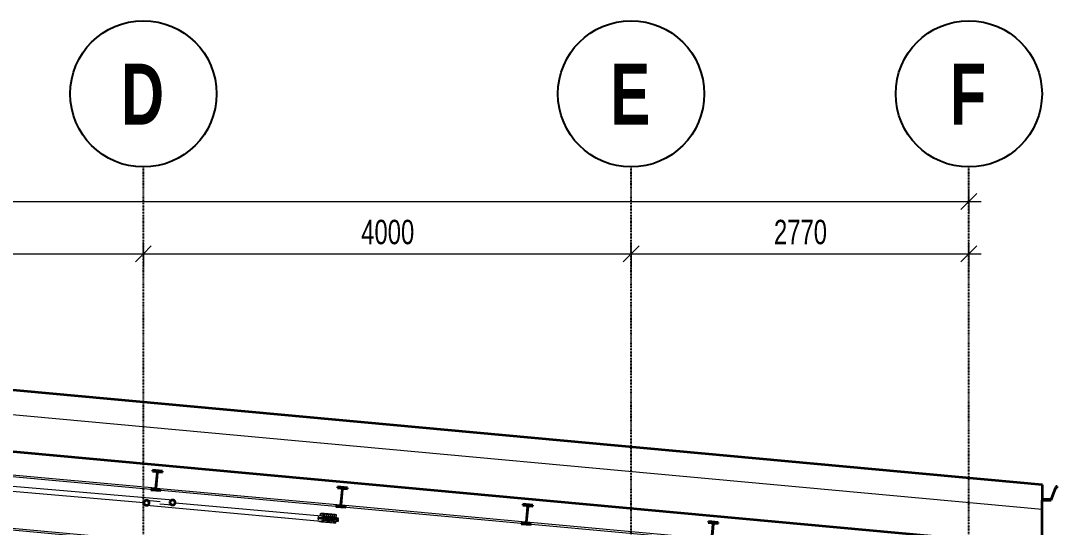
# Model space of a CAD drawing. Header units: millimetres. Extents: x 180139 to 245212, y -4005 to 9345.
# Drawn here: x 191982 to 200483, y 5189 to 9345 of the extents above; entities that cross this region are included whole.
import ezdxf

# ---------------------------------------------------------------- set-up
doc = ezdxf.new("R2010")
doc.units = ezdxf.units.MM
doc.linetypes.add('1_Čerchovaná 6_0mm', pattern=[12, 6, -3, 0, -3])
for name, color, linetype, lineweight in [('A-ANNO-DIMS', 7, 'Continuous', 9), ('A-ANNO-DIMS-100', 7, 'Continuous', 9), ('A-ROOF', 7, 'Continuous', 9), ('A-ROOF-1', 7, 'Continuous', 35), ('A-ROOF-MCUT', 7, 'Continuous', 35), ('S-BEAM', 7, 'Continuous', 9), ('S-BEAM-1', 7, 'Continuous', 35), ('S-FSTN', 7, 'Continuous', 9)]:
    doc.layers.add(name, color=color, linetype=linetype, lineweight=lineweight)
for name, color, linetype, lineweight, true_color in [('S-GRID-1', 9, '1_Čerchovaná 6_0mm', 25, 0x808080), ('S-GRID-IDEN', 9, 'Continuous', 25, 0x808080), ('S-GRID-IDEN-1', 9, 'Continuous', 9, 0x808080)]:
    doc.layers.add(name, color=color, linetype=linetype, lineweight=lineweight, true_color=true_color)
doc.styles.add('Arial', font='arial.ttf', dxfattribs={"width": 0.7, "height": 200})
doc.styles.add('Arial_B', font='arialbd.ttf', dxfattribs={"width": 0.7, "height": 500})
doc.dimstyles.new('Vnitřní_-_průhledné_1', dxfattribs={"dimscale": 304.8, "dimtxt": 204.05188, "dimasz": 0.426509, "dimexe": 0.328084, "dimexo": 0.0625, "dimgap": 0.065617, "dimtad": 1, "dimdec": 0, "dimrnd": 5, "dimzin": 0, "dimdsep": 46, "dimtxsty": 'Arial', "dimblk1": 'OBLIQUE', "dimblk2": 'OBLIQUE', "dimsah": 1, "dimcen": 0.09, "dimdle": 0.328084, "dimazin": 0, "dimtfac": 1, "dimtdec": 4, "dimtix": 1, "dimtmove": 0, "dimatfit": 3, "dimfxl": 0.328084, "dimfxlon": 1, "dimtvp": 1, "dimtolj": 1, "dimtzin": 0, "dimarcsym": 2})
pattern_1 = [(45, (193345.2, 3664.97), (-251.447, 251.447), []), (45, (193345.2, 4045.97), (-251.447, 251.447), [])]

# ---------------------------------------------------------------- blocks, each defined once
blk = doc.blocks.new('IPE - 388013-A')
at = {"layer": 'S-BEAM'}
for p, q in [((190498.2, 5731.4), (190498.2, 5746)), ((190602.4, 5736.5), (190498.2, 5746)), ((190601, 5721.9), (190498.2, 5731.4)), ((191568.9, 5647.9), (190613.5, 5735.5)), ((191529.2, 5636.8), (190655.2, 5717)), ((193087.8, 5508.6), (191573.8, 5647.4)), ((193048.6, 5497.5), (191610.9, 5629.3)), ((194604.2, 5369.5), (193093.6, 5508)), ((196086.7, 5218.9), (193130.2, 5490)), ((196126.1, 5230), (194611.8, 5368.8)), ((190498.2, 5294.1), (190498.2, 5308.8)), ((199538.2, 4479.9), (190498.2, 5308.8)), ((199538.2, 4465.2), (190498.2, 5294.1)), ((197647.1, 5090.5), (196131.6, 5229.5)), ((197607.5, 5079.5), (196168.3, 5211.5)), ((199168, 4951.1), (197652, 5090.1)), ((199128.3, 4940), (197689.1, 5072)), ((199538.2, 4917.1), (199172.8, 4950.6)), ((199538.2, 4902.5), (199209.9, 4932.6)), ((199538.2, 4917.1), (199538.2, 4912.1))]:
    blk.add_line(p, q, dxfattribs=at)
blk = doc.blocks.new('IPE - IPE160-854531-A')
at = {"layer": 'S-BEAM-1'}
for p, q in [((193063.1, 5656.1), (193062.4, 5648.7)), ((193062.4, 5648.7), (193091.8, 5646)), ((193144.8, 5648.6), (193063.1, 5656.1)), ((193100, 5636.2), (193088.3, 5509.6)), ((193093.3, 5509.1), (193104.9, 5635.8)), ((193114.7, 5643.9), (193144.1, 5641.2)), ((193144.1, 5641.2), (193144.8, 5648.6)), ((193049.2, 5504.1), (193048.5, 5496.8)), ((193048.5, 5496.8), (193130.1, 5489.3)), ((193078.5, 5501.4), (193049.2, 5504.1)), ((193130.8, 5496.6), (193101.4, 5499.3)), ((193130.1, 5489.3), (193130.8, 5496.6))]:
    blk.add_line(p, q, dxfattribs=at)
for centre, start, end in [((193091, 5637.1), 354.75, 84.75), ((193113.9, 5635), 84.75, 174.75), ((193079.4, 5510.4), 264.75, 354.75), ((193102.3, 5508.3), 174.75, 264.75)]:
    blk.add_arc(centre, 9, start, end, dxfattribs=at)
blk = doc.blocks.new('IPE - IPE160-V14-A')
at = {"layer": 'S-BEAM'}
h = blk.add_hatch(dxfattribs=at)
h.set_pattern_fill('FP_1', color=256, style=0, pattern_type=2)
h.set_pattern_definition(pattern_1)
h.paths.add_polyline_path([(194647.6, 5352.3), (194648.3, 5359.7), (194618.9, 5362.4), (194612.8, 5365.6), (194610.8, 5372.2), (194622.4, 5498.8), (194625.6, 5504.9), (194632.2, 5507), (194661.6, 5504.3), (194662.3, 5511.7), (194580.6, 5519.2), (194579.9, 5511.8), (194609.3, 5509.1), (194615.4, 5505.9), (194617.5, 5499.3), (194605.8, 5372.6), (194602.6, 5366.5), (194594.6, 5364.6), (194566.7, 5367.2), (194566, 5359.8), (194594.6, 5357.2)])
at = {"layer": 'S-BEAM-1'}
for p, q in [((194580.6, 5519.2), (194579.9, 5511.8)), ((194579.9, 5511.8), (194609.3, 5509.1)), ((194662.3, 5511.7), (194580.6, 5519.2)), ((194617.5, 5499.3), (194605.8, 5372.6)), ((194610.8, 5372.2), (194622.4, 5498.8)), ((194632.2, 5507), (194661.6, 5504.3)), ((194661.6, 5504.3), (194662.3, 5511.7)), ((194566.7, 5367.2), (194566, 5359.8)), ((194566, 5359.8), (194647.6, 5352.3)), ((194596, 5364.5), (194566.7, 5367.2)), ((194648.3, 5359.7), (194618.9, 5362.4)), ((194647.6, 5352.3), (194648.3, 5359.7))]:
    blk.add_line(p, q, dxfattribs=at)
for centre, start, end in [((194608.5, 5500.1), 354.75, 84.75), ((194631.4, 5498), 84.75, 174.75), ((194596.9, 5373.5), 264.75, 354.75), ((194619.8, 5371.4), 174.75, 264.75)]:
    blk.add_arc(centre, 9, start, end, dxfattribs=at)
blk = doc.blocks.new('IPE - IPE160-854587-A')
at = {"layer": 'S-BEAM'}
h = blk.add_hatch(dxfattribs=at)
h.set_pattern_fill('FP_1', color=256, style=0, pattern_type=2)
h.set_pattern_definition(pattern_1)
h.paths.add_polyline_path([(196168.2, 5210.3), (196168.9, 5217.7), (196139.5, 5220.4), (196133.4, 5223.6), (196131.4, 5230.1), (196143, 5356.8), (196146.2, 5362.9), (196152.8, 5365), (196182.2, 5362.3), (196182.9, 5369.6), (196101.2, 5377.1), (196100.5, 5369.8), (196129.9, 5367.1), (196136, 5363.9), (196138, 5357.3), (196126.1, 5230.1), (196123.2, 5224.5), (196116.6, 5222.5), (196087.2, 5225.2), (196086.6, 5217.8), (196126.1, 5214.2)])
at = {"layer": 'S-BEAM-1'}
for p, q in [((196101.2, 5377.1), (196100.5, 5369.8)), ((196100.5, 5369.8), (196129.9, 5367.1)), ((196182.9, 5369.6), (196101.2, 5377.1)), ((196138, 5357.3), (196126.4, 5230.6)), ((196131.4, 5230.1), (196143, 5356.8)), ((196152.8, 5365), (196182.2, 5362.3)), ((196182.2, 5362.3), (196182.9, 5369.6)), ((196087.2, 5225.2), (196086.6, 5217.8)), ((196086.6, 5217.8), (196168.2, 5210.3)), ((196116.6, 5222.5), (196087.2, 5225.2)), ((196168.9, 5217.7), (196139.5, 5220.4)), ((196168.2, 5210.3), (196168.9, 5217.7))]:
    blk.add_line(p, q, dxfattribs=at)
for centre, start, end in [((196129.1, 5358.1), 354.75, 84.75), ((196152, 5356), 84.75, 174.75), ((196117.4, 5231.4), 264.75, 354.75), ((196140.3, 5229.3), 174.75, 264.75)]:
    blk.add_arc(centre, 9, start, end, dxfattribs=at)
blk = doc.blocks.new('IPE - IPE160-854613-A')
at = {"layer": 'S-BEAM-1'}
for p, q in [((197621.8, 5235.1), (197621.1, 5227.7)), ((197621.1, 5227.7), (197650.5, 5225)), ((197703.4, 5227.6), (197621.8, 5235.1)), ((197658.6, 5215.2), (197647, 5088.6)), ((197651.9, 5088.1), (197663.6, 5214.8)), ((197673.4, 5222.9), (197702.7, 5220.2)), ((197702.7, 5220.2), (197703.4, 5227.6)), ((197607.8, 5083.1), (197607.1, 5075.8)), ((197607.1, 5075.8), (197688.8, 5068.3)), ((197637.2, 5080.4), (197607.8, 5083.1)), ((197689.5, 5075.6), (197660.1, 5078.3)), ((197688.8, 5068.3), (197689.5, 5075.6))]:
    blk.add_line(p, q, dxfattribs=at)
for centre, start, end in [((197649.6, 5216.1), 354.75, 84.75), ((197672.5, 5214), 84.75, 174.75), ((197638, 5089.4), 264.75, 354.75), ((197660.9, 5087.3), 174.75, 264.75)]:
    blk.add_arc(centre, 9, start, end, dxfattribs=at)
blk = doc.blocks.new('Kruhové tyče - 856252-A')
at = {"layer": 'S-BEAM'}
for p, q in [((193229.2, 5411.4), (191885.4, 5527)), ((191865.6, 5503.7), (191906.2, 5500.2)), ((191881.9, 5487.1), (192992.6, 5391.6)), ((193122.1, 5380.4), (193225.7, 5371.5))]:
    blk.add_line(p, q, dxfattribs=at)
for centre, start_param, end_param in [((191883.6, 5507), 6.277018, 7.585456), ((191883.6, 5507), 1.817309, 3.135425), ((191924.3, 5503.5), 1.311948, 1.649163), ((191924.3, 5503.5), 1.649163, 1.817309)]:
    blk.add_ellipse(centre, major_axis=(1.7, 19.9), ratio=0.912913, start_param=start_param, end_param=end_param, dxfattribs=at)
at = {"layer": 'S-BEAM-1', "flags": 128}
for points in [[(193249.4, 5391.1), (193248.7, 5395.9), (193246.8, 5400.5), (193243.9, 5404.5), (193239.9, 5407.7), (193235.2, 5410.1), (193230.1, 5411.3), (193224.8, 5411.4), (193219.7, 5410.3), (193215, 5408.1), (193211.1, 5405), (193208.1, 5401), (193206.2, 5396.5), (193205.6, 5391.8)], [(193205.6, 5391.8), (193206.2, 5387), (193208.1, 5382.4), (193211.1, 5378.4), (193215, 5375.2), (193219.7, 5372.8), (193224.8, 5371.6), (193230.1, 5371.5), (193235.2, 5372.6), (193239.9, 5374.8), (193243.9, 5377.9), (193246.8, 5381.9), (193248.7, 5386.4), (193249.4, 5391.1)]]:
    blk.add_lwpolyline(points, dxfattribs=at)
blk = doc.blocks.new('Kruhové tyče - 856253-A')
at = {"layer": 'S-BEAM'}
for p, q in [((193012.6, 5368.6), (194445.7, 5240)), ((193125.9, 5398.6), (193016.1, 5408.4)), ((194449.3, 5279.9), (193248.7, 5387.6)), ((194448.1, 5264.9), (194422.5, 5267.2)), ((194465, 5265.5), (194447.7, 5267)), ((194465, 5265.5), (194448.1, 5265))]:
    blk.add_line(p, q, dxfattribs=at)
for centre, start_param, end_param in [((194447.5, 5260), 5.073326, 6.336216), ((194404.7, 5263.8), 4.457514, 4.793178), ((194404.7, 5263.8), 4.793178, 4.962874), ((194447.5, 5260), 3.141593, 4.454114), ((194430.3, 5261.5), 4.962874, 5.073326)]:
    blk.add_ellipse(centre, major_axis=(1.8, 19.9), ratio=0.902663, start_param=start_param, end_param=end_param, dxfattribs=at)
at = {"layer": 'S-BEAM-1', "flags": 128}
for points in [[(193036.5, 5388.2), (193035.8, 5393), (193034, 5397.5), (193030.9, 5401.5), (193026.9, 5404.8), (193022.2, 5407.1), (193017, 5408.3), (193011.7, 5408.4), (193006.5, 5407.4), (193001.8, 5405.2), (192997.8, 5402.1), (192994.7, 5398.1), (192992.9, 5393.7), (192992.2, 5388.9)], [(192992.2, 5388.9), (192992.9, 5384.1), (192994.7, 5379.5), (192997.8, 5375.5), (193001.8, 5372.3), (193006.5, 5369.9), (193011.7, 5368.7), (193017, 5368.6), (193022.2, 5369.7), (193026.9, 5371.8), (193030.9, 5375), (193034, 5378.9), (193035.8, 5383.4), (193036.5, 5388.2)]]:
    blk.add_lwpolyline(points, dxfattribs=at)
blk = doc.blocks.new('Připojení trubek s příložkami - 856516-A')
at = {"layer": 'S-FSTN'}
for p, q in [((194422.6, 5277.2), (194422.6, 5266.1)), ((194434.6, 5284.3), (194434.4, 5281.2)), ((194438.2, 5284), (194439.9, 5301.9)), ((194439.5, 5283.8), (194441.2, 5301.8)), ((194439.9, 5301.9), (194441.2, 5301.8)), ((194441.2, 5301.8), (194456, 5300.4)), ((194445.1, 5305.4), (194444.8, 5301.4)), ((194454.4, 5282.5), (194456, 5300.4)), ((194456, 5300.4), (194469.5, 5299.2)), ((194459.9, 5273.9), (194500.1, 5270.2)), ((194464.7, 5299.6), (194465, 5303.6)), ((194467.9, 5281.2), (194469.5, 5299.2)), ((194469.5, 5299.2), (194468.3, 5299.3)), ((194469.5, 5299.2), (194473.2, 5298.9)), ((194470.6, 5281), (194469.9, 5273)), ((194471.5, 5280.9), (194473.2, 5298.9)), ((194473.2, 5298.9), (194475.8, 5298.6)), ((194474.2, 5280.7), (194475.8, 5298.6)), ((194475.5, 5280.5), (194477.1, 5298.5)), ((194475.8, 5298.6), (194477.1, 5298.5)), ((194477.1, 5298.5), (194492, 5297.1)), ((194477.1, 5298.5), (194482.5, 5298)), ((194481.1, 5302.1), (194480.7, 5298.1)), ((194481.8, 5298.1), (194482.2, 5302.1)), ((194490.3, 5279.2), (194492, 5297.1)), ((194492, 5297.1), (194505.5, 5295.9)), ((194500.6, 5296.3), (194501, 5300.3)), ((194503.9, 5277.9), (194505.5, 5295.9)), ((194505.5, 5295.9), (194504.2, 5296)), ((194505.5, 5295.9), (194509.1, 5295.5)), ((194506.7, 5269.6), (194507.4, 5277.6)), ((194507.5, 5277.6), (194509.1, 5295.5)), ((194509.1, 5295.5), (194522.6, 5294.3)), ((194516.8, 5294.9), (194518.8, 5294.7)), ((194518.8, 5294.7), (194517.5, 5294.9)), ((194517.8, 5294.8), (194518.1, 5298.8)), ((194518.8, 5294.8), (194522.4, 5294.4)), ((194521, 5276.4), (194522.6, 5294.3)), ((194522.6, 5294.3), (194521.4, 5294.4)), ((194522.4, 5294.4), (194525.1, 5294.2)), ((194523.5, 5276.2), (194525.1, 5294.2)), ((194523.9, 5268.1), (194524.6, 5276.1)), ((194524.8, 5276.1), (194526.4, 5294)), ((194525.1, 5294.2), (194526.4, 5294)), ((194526.4, 5294.1), (194531.8, 5293.6)), ((194526.4, 5294), (194541.3, 5292.7)), ((194530.4, 5297.7), (194530, 5293.7)), ((194531.1, 5293.7), (194531.5, 5297.6)), ((194539.6, 5274.7), (194541.3, 5292.7)), ((194541.3, 5292.7), (194554.8, 5291.4)), ((194549.9, 5291.9), (194550.3, 5295.9)), ((194553.1, 5273.5), (194554.8, 5291.4)), ((194554.8, 5291.4), (194553.5, 5291.6)), ((194554.8, 5291.5), (194558.4, 5291.1)), ((194556, 5265.2), (194556.7, 5273.2)), ((194556.8, 5273.2), (194558.4, 5291.1)), ((194558.4, 5291.1), (194571.9, 5289.9)), ((194567.1, 5290.3), (194567.4, 5294.3)), ((194570.3, 5272), (194571.9, 5289.9)), ((194571.9, 5289.9), (194570.6, 5290)), ((194573.2, 5263.7), (194573.9, 5271.6)), ((194444.6, 5255.1), (194421.4, 5257.3)), ((194422.6, 5263.3), (194422.6, 5262.2)), ((194422.6, 5262.2), (194430.4, 5262.2)), ((194422.6, 5257.1), (194422.6, 5247.2)), ((194423.5, 5267.1), (194445.6, 5265.1)), ((194433.6, 5233.2), (194434.3, 5241.1)), ((194434.9, 5233.1), (194433.6, 5233.2)), ((194434.9, 5233.1), (194435.6, 5241)), ((194449.7, 5231.7), (194434.9, 5233.1)), ((194444.6, 5255.1), (194445.6, 5265.1)), ((194536.8, 5246.8), (194444.6, 5255.1)), ((194445.6, 5265.1), (194537.7, 5256.8)), ((194498.9, 5260.3), (194448.1, 5265)), ((194449.7, 5231.7), (194450.6, 5241.3)), ((194463.2, 5230.5), (194449.7, 5231.7)), ((194497.3, 5240.3), (194457.8, 5244)), ((194463.2, 5230.5), (194464.4, 5243.4)), ((194466.8, 5230.1), (194463.2, 5230.5)), ((194466.8, 5230.1), (194468, 5243)), ((194469.6, 5229.9), (194466.8, 5230.1)), ((194469.6, 5229.9), (194470.7, 5242.8)), ((194470.8, 5229.7), (194469.6, 5229.9)), ((194470.8, 5229.7), (194472, 5242.7)), ((194485.7, 5228.4), (194470.8, 5229.7)), ((194485.7, 5228.4), (194486.8, 5241.3)), ((194499.2, 5227.1), (194485.7, 5228.4)), ((194497.3, 5240.3), (194498.2, 5250.3)), ((194497.3, 5240.4), (194500.4, 5240.1)), ((194585.2, 5232.5), (194497.3, 5240.3)), ((194498.2, 5250.3), (194546.7, 5246)), ((194499.1, 5260.3), (194500.1, 5270.2)), ((194587, 5252.4), (194499.1, 5260.3)), ((194499.2, 5227.1), (194500.4, 5240.1)), ((194502.8, 5226.8), (194499.2, 5227.2)), ((194500.1, 5270.2), (194587.9, 5262.3)), ((194502.8, 5226.8), (194504, 5239.8)), ((194516.3, 5225.6), (194502.8, 5226.8)), ((194504, 5239.8), (194517.5, 5238.6)), ((194516.3, 5225.6), (194517.5, 5238.5)), ((194518.9, 5225.5), (194516.3, 5225.7)), ((194518.9, 5225.5), (194520, 5238.3)), ((194520.1, 5225.3), (194518.9, 5225.5)), ((194520.1, 5225.3), (194521.3, 5238.2)), ((194534.9, 5224), (194520.1, 5225.3)), ((194534.9, 5224), (194536.1, 5236.9)), ((194548.5, 5222.7), (194534.9, 5224)), ((194536.8, 5246.8), (194537.7, 5256.8)), ((194546.7, 5246), (194536.8, 5246.9)), ((194548.4, 5255.8), (194547.5, 5245.9)), ((194586.1, 5242.3), (194547.5, 5245.9)), ((194548.4, 5255.8), (194587, 5252.3)), ((194548.5, 5222.7), (194549.7, 5235.6)), ((194552.1, 5222.4), (194548.5, 5222.7)), ((194552.1, 5222.4), (194553.3, 5235.3)), ((194565.6, 5221.2), (194552.1, 5222.4)), ((194565.6, 5221.2), (194566.8, 5234.1)), ((194587.9, 5262.3), (194572.8, 5263.7)), ((194585.2, 5232.5), (194586.1, 5242.3)), ((194587, 5252.3), (194586.1, 5242.3)), ((194587, 5252.4), (194587.9, 5262.3))]:
    blk.add_line(p, q, dxfattribs=at)
for centre, major_axis, start_param, end_param in [((194453.1, 5282.6), (-18.4, 1.7), 0.078721, 1.125919), ((194455.1, 5304.5), (-9.96, 0.91), 5.838308, 7.409104), ((194453.1, 5282.6), (-18.4, 1.7), 1.125919, 2.696715), ((194455.1, 5304.5), (-9.96, 0.91), 1.125919, 3.482113), ((194452.3, 5274.6), (-18.4, 1.7), 1.999763, 2.173116), ((194452.3, 5274.6), (-18.4, 1.7), 2.186992, 2.696715), ((194472.2, 5303), (-9.96, 0.91), 0.609809, 1.125919), ((194472.2, 5303), (-9.96, 0.91), 1.125919, 3.482113), ((194489, 5279.3), (-18.4, 1.7), 0.078721, 1.125919), ((194488.3, 5271.3), (-18.4, 1.7), 0.340521, 0.60232), ((194491, 5301.2), (-9.96, 0.91), 5.838308, 7.409104), ((194489, 5279.3), (-18.4, 1.7), 1.125919, 3.220314), ((194491, 5301.2), (-9.96, 0.91), 1.125919, 3.482113), ((194504.4, 5300.1), (-9.96, 0.91), 5.838308, 7.147305), ((194504.4, 5300.1), (-9.96, 0.91), 0.978976, 1.125919), ((194508.2, 5299.7), (-9.96, 0.91), 0.609809, 1.125919), ((194504.4, 5300.1), (-9.96, 0.91), 1.125919, 2.696715), ((194508.2, 5299.7), (-9.96, 0.91), 1.125919, 3.482113), ((194506.2, 5277.8), (-18.4, 1.7), 1.649518, 3.220314), ((194521.5, 5298.6), (-9.96, 0.91), 0.609809, 1.125919), ((194504.4, 5300.1), (-9.96, 0.91), 3.220314, 3.482113), ((194521.5, 5298.6), (-9.96, 0.91), 1.125919, 3.482113), ((194538.3, 5274.9), (-18.4, 1.7), 0.347163, 0.561169), ((194538.3, 5274.9), (-18.4, 1.7), 0.60232, 1.125919), ((194540.3, 5296.8), (-9.96, 0.91), 5.838308, 7.409104), ((194538.3, 5274.9), (-18.4, 1.7), 1.125919, 3.220314), ((194540.3, 5296.8), (-9.96, 0.91), 1.125919, 3.482113), ((194557.5, 5295.2), (-9.96, 0.91), 0.609809, 1.125919), ((194557.5, 5295.2), (-9.96, 0.91), 1.125919, 3.482113), ((194555.5, 5273.3), (-18.4, 1.7), 1.649518, 3.220314), ((194488.3, 5271.3), (-18.4, 1.7), 2.696715, 2.958515), ((194488.3, 5271.3), (-18.4, 1.7), 3.141593, 3.220314), ((194505.4, 5269.8), (-18.4, 1.7), 1.868802, 1.911317), ((194504.5, 5259.8), (-11, 1), 2.18477, 2.434916), ((194504.5, 5259.8), (-11, 1), 2.18477, 2.434916), ((194537.6, 5266.9), (-18.4, 1.7), 0.696214, 1.125919), ((194505.4, 5269.8), (-18.4, 1.7), 3.141593, 3.220314), ((194537.6, 5266.9), (-18.4, 1.7), 1.125919, 2.434916), ((194537.6, 5266.9), (-18.4, 1.7), 3.141593, 3.220314), ((194554.7, 5265.4), (-18.4, 1.7), 1.649518, 2.696715), ((194554.7, 5265.4), (-18.4, 1.7), 3.141593, 3.220314)]:
    blk.add_ellipse(centre, major_axis=major_axis, ratio=0.000945, start_param=start_param, end_param=end_param, dxfattribs=at)
blk = doc.blocks.new('Osnova - 6mm-307864-A')
at = {"layer": 'S-GRID-IDEN'}
blk.add_circle((181218.2, 8744.9), 600, dxfattribs=at)
blk = doc.blocks.new('DIMBLOCK3-A')
at = {"layer": 'A-ANNO-DIMS-100'}
for p, q in [((187988.2, 7431.6), (187988.2, 7531.6)), ((192988.2, 7431.6), (192988.2, 7531.6)), ((187988.2, 7431.6), (192988.2, 7431.6)), ((187988.2, 7431.6), (187988.2, 7331.6)), ((192988.2, 7431.6), (192988.2, 7331.6))]:
    blk.add_line(p, q, dxfattribs=at)
at = {"layer": 'A-ANNO-DIMS-100', "lineweight": 18}
for p, q in [((187988.2, 7431.6), (188053.2, 7496.6)), ((192988.2, 7431.6), (193053.2, 7496.6)), ((187988.2, 7431.6), (187923.2, 7366.6)), ((192988.2, 7431.6), (192923.2, 7366.6))]:
    blk.add_line(p, q, dxfattribs=at)
at = {"layer": 'A-ANNO-DIMS-100', "color": 0, "insert": (190274.7, 7711.3), "char_height": 200, "width": 512.327, "attachment_point": 1, "line_spacing_factor": 0.941778, "style": 'Arial'}
blk.add_mtext('5000', dxfattribs=at)
blk = doc.blocks.new('_Oblique')
at = {"color": 0, "linetype": 'ByBlock', "lineweight": -2}
blk.add_line((-0.5, -0.5), (0.5, 0.5), dxfattribs=at)
blk = doc.blocks.new('DIMBLOCK4-A')
at = {"layer": 'A-ANNO-DIMS-100'}
for p, q in [((192988.2, 7431.6), (192988.2, 7531.6)), ((196988.2, 7431.6), (196988.2, 7531.6)), ((192988.2, 7431.6), (196988.2, 7431.6)), ((192988.2, 7431.6), (192988.2, 7331.6)), ((196988.2, 7431.6), (196988.2, 7331.6))]:
    blk.add_line(p, q, dxfattribs=at)
at = {"layer": 'A-ANNO-DIMS-100', "lineweight": 18}
for p, q in [((192988.2, 7431.6), (193053.2, 7496.6)), ((196988.2, 7431.6), (197053.2, 7496.6)), ((192988.2, 7431.6), (192923.2, 7366.6)), ((196988.2, 7431.6), (196923.2, 7366.6))]:
    blk.add_line(p, q, dxfattribs=at)
at = {"layer": 'A-ANNO-DIMS-100', "color": 0, "insert": (194774.7, 7711.3), "char_height": 200, "width": 512.327, "attachment_point": 1, "line_spacing_factor": 0.941778, "style": 'Arial'}
blk.add_mtext('4000', dxfattribs=at)
blk = doc.blocks.new('DIMBLOCK5-A')
at = {"layer": 'A-ANNO-DIMS-100'}
for p, q in [((196988.2, 7431.6), (196988.2, 7531.6)), ((199758.2, 7431.6), (199758.2, 7531.6)), ((196988.2, 7431.6), (199858.2, 7431.6)), ((196988.2, 7431.6), (196988.2, 7331.6)), ((199758.2, 7431.6), (199758.2, 7331.6))]:
    blk.add_line(p, q, dxfattribs=at)
at = {"layer": 'A-ANNO-DIMS-100', "lineweight": 18}
for p, q in [((196988.2, 7431.6), (197053.2, 7496.6)), ((199758.2, 7431.6), (199823.2, 7496.6)), ((196988.2, 7431.6), (196923.2, 7366.6)), ((199758.2, 7431.6), (199693.2, 7366.6))]:
    blk.add_line(p, q, dxfattribs=at)
at = {"layer": 'A-ANNO-DIMS-100', "color": 0, "insert": (198159.7, 7711.3), "char_height": 200, "width": 512.327, "attachment_point": 1, "line_spacing_factor": 0.941778, "style": 'Arial'}
blk.add_mtext('2770', dxfattribs=at)
blk = doc.blocks.new('DIMBLOCK10-A')
at = {"layer": 'A-ANNO-DIMS-100'}
for p, q in [((181218.2, 7861.3), (181218.2, 7961.3)), ((199758.2, 7861.3), (199758.2, 7961.3)), ((181118.2, 7861.3), (199858.2, 7861.3)), ((181218.2, 7861.3), (181218.2, 7761.3)), ((199758.2, 7861.3), (199758.2, 7761.3))]:
    blk.add_line(p, q, dxfattribs=at)
at = {"layer": 'A-ANNO-DIMS-100', "lineweight": 18}
for p, q in [((181218.2, 7861.3), (181283.2, 7926.3)), ((199758.2, 7861.3), (199823.2, 7926.3)), ((181218.2, 7861.3), (181153.2, 7796.3)), ((199758.2, 7861.3), (199693.2, 7796.3))]:
    blk.add_line(p, q, dxfattribs=at)
at = {"layer": 'A-ANNO-DIMS-100', "color": 0, "insert": (190221.4, 8141), "char_height": 200, "width": 640.409, "attachment_point": 1, "line_spacing_factor": 0.941778, "style": 'Arial'}
blk.add_mtext('18540', dxfattribs=at)

msp = doc.modelspace()

# ---------------------------------------------------------------- linework, layer by layer
at = {"layer": 'A-ROOF'}
msp.add_line((190488.2, 6243.2), (200358.2, 5336.3), dxfattribs=at)
at = {"layer": 'A-ROOF-1'}
for p, q in [((200358.2, 5537.1), (190488.2, 6444)), ((190488.2, 5941.9), (199955.7, 5072)), ((200358.2, 5035), (200358.2, 5412.2))]:
    msp.add_line(p, q, dxfattribs=at)
at = {"layer": 'A-ROOF-MCUT'}
for p, q in [((200361.4, 5537.1), (200358.2, 5537.1)), ((200358.2, 5537.1), (200358.2, 5412.2)), ((200361.4, 5415.4), (200361.4, 5537.1)), ((200468.1, 5514.9), (200430, 5415.4)), ((200432.4, 5412.2), (200470.5, 5511.7)), ((200480, 5514.9), (200468.1, 5514.9)), ((200483.2, 5524.4), (200470.5, 5524.4)), ((200470.5, 5524.4), (200470.5, 5521.2)), ((200470.5, 5521.2), (200480, 5521.2)), ((200470.5, 5511.7), (200483.2, 5511.7)), ((200480, 5521.2), (200480, 5514.9)), ((200483.2, 5511.7), (200483.2, 5524.4)), ((200358.2, 5412.2), (200432.4, 5412.2)), ((200430, 5415.4), (200361.4, 5415.4))]:
    msp.add_line(p, q, dxfattribs=at)
at = {"layer": 'S-GRID-1'}
for p, q in [((192988.2, -3000), (192988.2, 8144.9)), ((196988.2, -3000), (196988.2, 8144.9)), ((199758.2, -3000), (199758.2, 8144.9))]:
    msp.add_line(p, q, dxfattribs=at)

# ---------------------------------------------------------------- block references
at = {"layer": 'S-BEAM'}
for name in ['IPE - 388013-A', 'IPE - IPE160-854531-A', 'Kruhové tyče - 856252-A', 'IPE - IPE160-V14-A', 'Kruhové tyče - 856253-A', 'IPE - IPE160-854587-A', 'IPE - IPE160-854613-A']:
    msp.add_blockref(name, (0, 0), dxfattribs=at)
at = {"layer": 'S-FSTN'}
msp.add_blockref('Připojení trubek s příložkami - 856516-A', (0, 0), dxfattribs=at)
at = {"layer": 'S-GRID-IDEN'}
for p in [(11770, 0), (15770, 0), (18540, 0)]:
    msp.add_blockref('Osnova - 6mm-307864-A', p, dxfattribs=at)

# ---------------------------------------------------------------- texts
at = {"layer": 'S-GRID-IDEN-1', "char_height": 500, "attachment_point": 1, "style": 'Arial_B'}
for s, insert, width in [('\\fArial|b1|i0|c238|p34|;\\W.7;D', (192805, 8992.3), 432.11), ('\\fArial|b1|i0|c238|p34|;\\W.7;E', (196819, 8992.3), 398.439), ('\\fArial|b1|i0|c238|p34|;\\W.7;F', (199602.7, 8992.3), 364.768)]:
    msp.add_mtext(s, dxfattribs=dict(at, insert=insert, width=width))

# ---------------------------------------------------------------- dimensions: what is measured, and where the dimension line sits
at = {"layer": 'A-ANNO-DIMS'}
for base, p1, p2, override, picture, middle in [((199758.2, 7861.3), (181218.2, 7961.3), (199758.2, 7961.3), {"dimpost": '<>', "dimfxl": 18540}, 'DIMBLOCK10-A', (190488.2, 7983.4)), ((192988.2, 7431.6), (187988.2, 7531.6), (192988.2, 7531.6), {"dimpost": '<>', "dimfxl": 5000}, 'DIMBLOCK3-A', (190488.2, 7553.7)), ((196988.2, 7431.6), (192988.2, 7531.6), (196988.2, 7531.6), {"dimpost": '<>', "dimfxl": 4000}, 'DIMBLOCK4-A', (194988.2, 7553.7)), ((199758.2, 7431.6), (196988.2, 7531.6), (199758.2, 7531.6), {"dimpost": '<>', "dimfxl": 2770}, 'DIMBLOCK5-A', (198373.2, 7553.7))]:
    dim = msp.add_linear_dim(base=base, p1=p1, p2=p2, dimstyle='Vnitřní_-_průhledné_1', override=override, dxfattribs=at)
    dim.commit()
    dim.dimension.update_dxf_attribs({"geometry": picture, "text_midpoint": middle})

doc.saveas('drawing.dxf')
